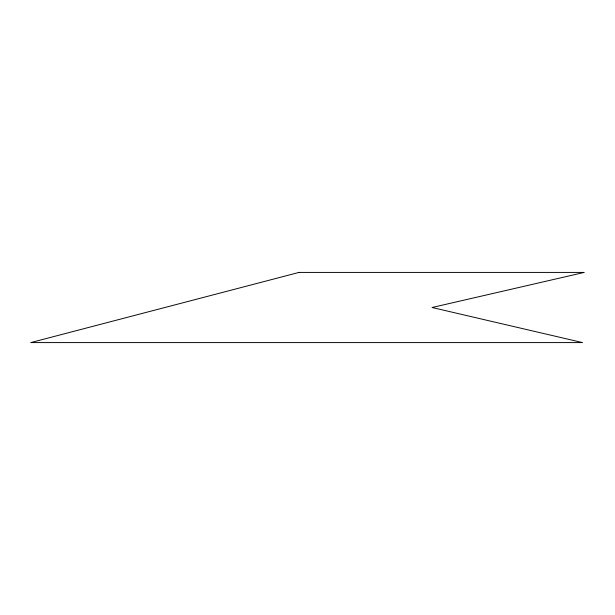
<?xml version="1.0" encoding="UTF-8"?>
<svg xmlns="http://www.w3.org/2000/svg" width="615" height="615" viewBox="0 0 615 615"><rect width="100%" height="100%" fill="white"/><g stroke="black" fill="none" stroke-linecap="round" stroke-linejoin="round"><path stroke-width="0.92" d="M299.021 272.414L30.75 342.586L582.536 342.586L432.076 307.5L584.25 272.414L299.021 272.414"/></g></svg>
